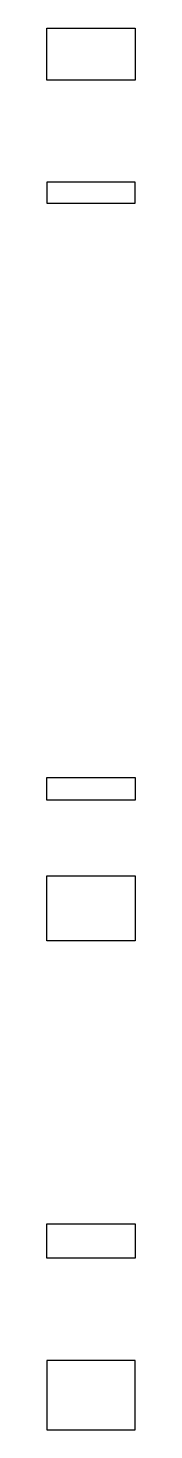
# Model space of a CAD drawing. Header units: metres. Extents: x -18.5 to -15.6, y -1.1 to 46.5.
import ezdxf

# ---------------------------------------------------------------- set-up
doc = ezdxf.new("R2010")
doc.units = ezdxf.units.M

msp = doc.modelspace()

# ---------------------------------------------------------------- linework, layer by layer
for p, q in [((-18.55, 44.765), (-18.55, 46.5)), ((-18.55, 46.5), (-17.381, 46.5)), ((-17.381, 46.5), (-15.55, 46.5)), ((-17.381, 46.5), (-17.381, 46.5)), ((-15.55, 46.5), (-15.55, 46.233)), ((-15.55, 46.233), (-15.55, 44.977)), ((-18.55, 44.734), (-18.55, 44.765)), ((-15.55, 44.977), (-15.55, 44.95)), ((-15.55, 44.95), (-15.55, 44.819)), ((-15.55, 44.819), (-15.55, 44.734)), ((-16.589, 44.734), (-18.55, 44.734)), ((-15.55, 44.734), (-16.589, 44.734)), ((-16.018, 41.262), (-18.55, 41.262)), ((-18.55, 41.262), (-18.55, 40.938)), ((-18.55, 40.938), (-18.55, 40.838)), ((-15.55, 41.262), (-16.018, 41.262)), ((-15.55, 40.938), (-15.55, 41.262)), ((-15.55, 40.838), (-15.55, 40.938)), ((-18.55, 40.838), (-18.55, 40.818)), ((-18.55, 40.818), (-18.55, 40.569)), ((-18.55, 40.569), (-18.55, 40.55)), ((-18.55, 40.55), (-15.603, 40.55)), ((-15.603, 40.55), (-15.55, 40.55)), ((-15.55, 40.818), (-15.55, 40.838)), ((-15.55, 40.838), (-15.55, 40.838)), ((-15.55, 40.55), (-15.55, 40.818)), ((-18.55, 20.368), (-18.55, 21.05)), ((-18.55, 21.05), (-17.248, 21.05)), ((-17.248, 21.05), (-15.55, 21.05)), ((-17.248, 21.05), (-17.248, 21.05)), ((-15.55, 21.05), (-15.55, 20.368)), ((-18.55, 20.282), (-18.55, 20.368)), ((-16.796, 20.282), (-18.55, 20.282)), ((-15.55, 20.282), (-16.796, 20.282)), ((-15.55, 20.368), (-15.55, 20.282)), ((-18.55, 17.454), (-18.55, 17.718)), ((-18.55, 17.718), (-17.304, 17.718)), ((-17.304, 17.718), (-15.55, 17.718)), ((-17.304, 17.718), (-17.304, 17.718)), ((-15.55, 17.718), (-15.55, 17.454)), ((-18.55, 16.972), (-18.55, 17.454)), ((-15.55, 17.454), (-15.55, 16.972)), ((-18.55, 15.504), (-18.55, 16.972)), ((-15.55, 16.972), (-15.55, 16.664)), ((-15.55, 16.664), (-15.55, 15.504)), ((-17.329, 15.504), (-18.55, 15.504)), ((-15.55, 15.504), (-17.329, 15.504)), ((-18.55, 4.866), (-18.55, 5.9)), ((-18.55, 5.9), (-16.539, 5.9)), ((-16.539, 5.9), (-15.55, 5.9)), ((-16.539, 5.9), (-16.539, 5.9)), ((-15.55, 5.9), (-15.55, 4.795)), ((-18.55, 4.734), (-18.55, 4.866)), ((-15.55, 4.795), (-15.55, 4.734)), ((-16.589, 4.734), (-18.55, 4.734)), ((-15.55, 4.734), (-16.589, 4.734)), ((-16.018, 1.262), (-18.55, 1.262)), ((-18.55, 1.262), (-18.55, 1.256)), ((-18.55, 1.256), (-18.55, -0.183)), ((-15.55, 1.262), (-16.018, 1.262)), ((-15.55, 1.046), (-15.55, 1.262)), ((-15.55, -0.509), (-15.55, 1.046)), ((-18.55, -0.183), (-18.55, -0.274)), ((-18.55, -0.274), (-18.55, -0.303)), ((-18.55, -0.303), (-18.55, -1.1)), ((-15.55, -0.635), (-15.55, -0.509)), ((-15.55, -0.509), (-15.55, -0.509)), ((-15.55, -0.719), (-15.55, -0.635)), ((-15.55, -0.769), (-15.55, -0.719)), ((-15.55, -1.1), (-15.55, -0.769)), ((-18.55, -1.1), (-15.793, -1.1)), ((-15.793, -1.1), (-15.55, -1.1))]:
    msp.add_line(p, q)

doc.saveas('drawing.dxf')
